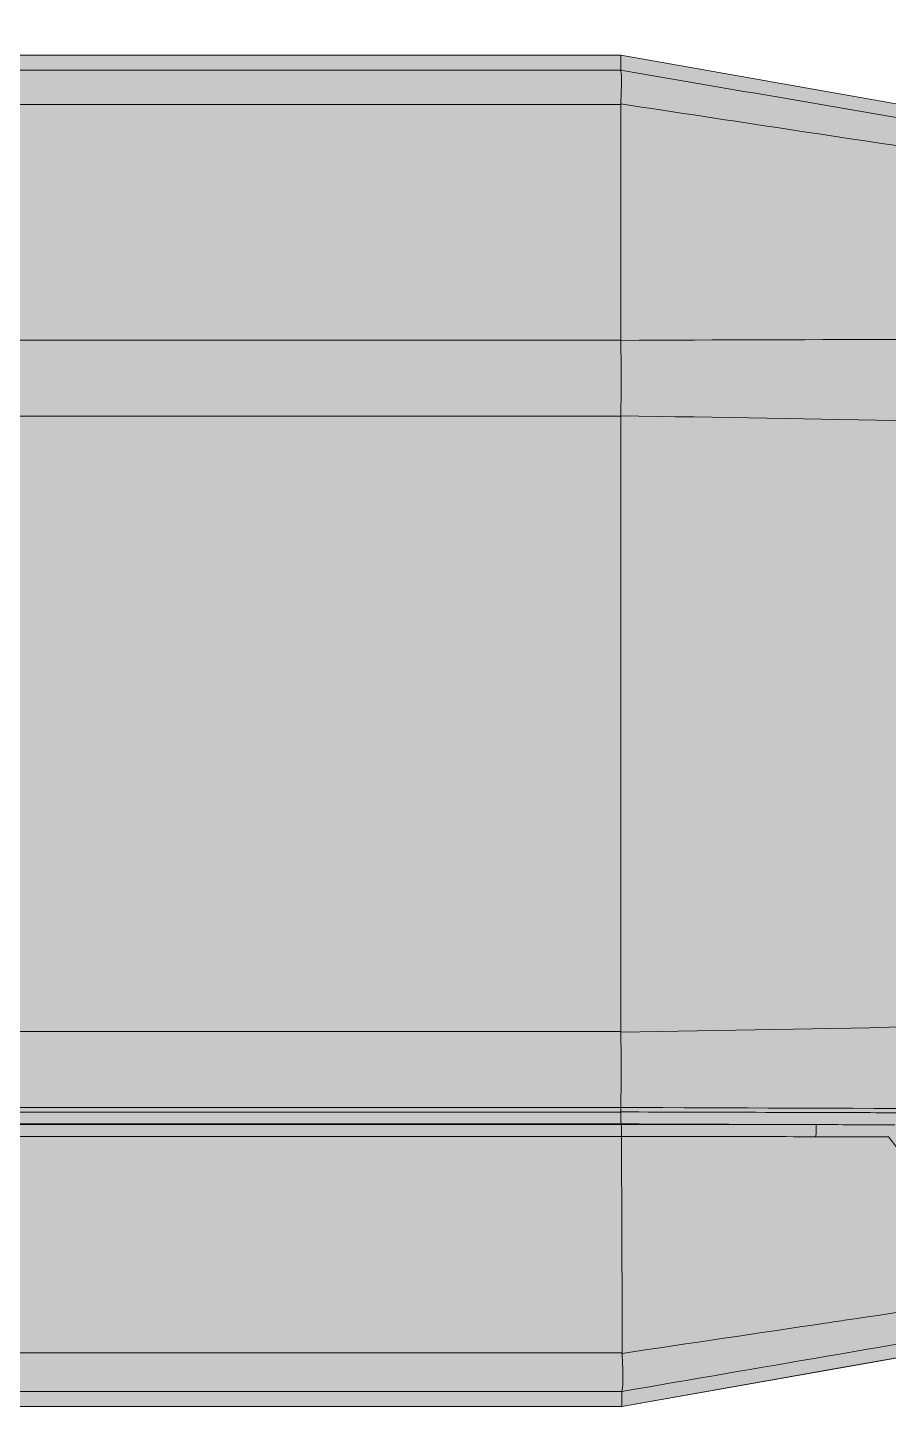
# Model space of a CAD drawing. Header units: millimetres. Extents: x 3.9 to 31.7, y 0.8 to 5.9.
# Drawn here: x 24.65 to 27.85, y 0.8 to 5.94 of the extents above; entities that cross this region are included whole.
import ezdxf

# ---------------------------------------------------------------- set-up
doc = ezdxf.new("R2010")
doc.units = ezdxf.units.MM
doc.layers.add('di', color=7, linetype='Continuous')
doc.layers.add('xian', color=250, linetype='Continuous')

# ---------------------------------------------------------------- blocks, each defined once
blk = doc.blocks.new('CU-AI$CU - AL')
at = {"layer": 'di', "lineweight": 0, "true_color": 0xffffff}
h = blk.add_hatch(color=7, dxfattribs=at)
h.dxf.hatch_style = 1
h.paths.add_polyline_path([(-53.827, -6.61), (-50.392, -6.73), (-50.227, -6.587), (-49.027, -6.587), (-49.027, -6.623), (-49.015, -6.683), (-48.995, -6.719), (-48.965, -6.75), (-48.932, -6.77), (-48.873, -6.783), (-46.1, -6.88), (-45.548, -7.128), (-45.327, -7.679), (-45.327, -8.082), (-45.162, -8.278), (-39.656, -9.249), (-39.329, -9.103), (-35.047, -9.859), (-22.236, -9.859), (-22.225, -9.859), (-22.217, -9.86), (-22.206, -9.862), (-22.198, -9.863), (-22.189, -9.866), (-22.183, -9.868), (-22.178, -9.869), (-22.171, -9.872), (-22.166, -9.875), (-22.159, -9.878), (-22.153, -9.882), (-22.147, -9.886), (-22.141, -9.89), (-22.135, -9.894), (-22.131, -9.899), (-22.125, -9.903), (-22.121, -9.908), (-22.117, -9.912), (-22.113, -9.916), (-22.109, -9.922), (-22.106, -9.925), (-22.104, -9.929), (-22.101, -9.933), (-21.942, -10.185), (-21.919, -10.213), (-21.909, -10.222), (-21.889, -10.239), (-21.876, -10.244), (-21.844, -10.255), (-21.807, -10.259), (-5.714, -10.259), (-5.687, -10.257), (-5.667, -10.252), (-5.645, -10.243), (-5.616, -10.225), (-5.597, -10.208), (-5.58, -10.186), (-5.57, -10.168), (-5.436, -9.885), (-4.567, -9.336), (4.913, -9.336), (5.782, -9.885), (5.916, -10.168), (5.935, -10.198), (5.951, -10.216), (5.975, -10.234), (5.993, -10.245), (6.02, -10.254), (6.06, -10.259), (22.153, -10.259), (22.18, -10.257), (22.195, -10.254), (22.217, -10.246), (22.238, -10.235), (22.26, -10.218), (22.274, -10.204), (22.288, -10.185), (22.446, -9.931), (22.456, -9.92), (22.477, -9.898), (22.498, -9.883), (22.521, -9.871), (22.543, -9.863), (22.563, -9.86), (22.582, -9.859), (35.393, -9.859), (39.675, -9.103), (40.002, -9.249), (45.508, -8.278), (45.673, -8.082), (45.673, -7.679), (45.893, -7.128), (46.446, -6.88), (49.219, -6.78), (49.245, -6.78), (49.269, -6.773), (49.293, -6.762), (49.315, -6.747), (49.335, -6.727), (49.35, -6.706), (49.363, -6.68), (49.37, -6.654), (49.373, -6.629), (49.373, -6.587), (50.573, -6.587), (50.738, -6.73), (54.173, -6.61), (54.173, 6.236), (50.738, 6.356), (50.573, 6.213), (49.373, 6.213), (49.373, 6.26), (49.37, 6.278), (49.366, 6.296), (49.355, 6.321), (49.341, 6.345), (49.328, 6.36), (49.31, 6.376), (49.283, 6.393), (49.263, 6.401), (49.242, 6.406), (49.219, 6.409), (46.446, 6.505), (45.893, 6.754), (45.673, 7.305), (45.673, 7.504), (45.508, 7.7), (41.736, 8.366), (41.614, 8.466), (41.595, 8.515), (41.474, 8.615), (35.41, 9.684), (22.385, 9.684), (22.367, 9.683), (22.356, 9.682), (22.34, 9.678), (22.324, 9.672), (22.314, 9.668), (22.296, 9.657), (22.284, 9.649), (22.273, 9.639), (22.264, 9.63), (22.258, 9.622), (22.199, 9.546), (22.194, 9.539), (22.188, 9.533), (22.181, 9.526), (22.173, 9.519), (22.166, 9.514), (22.159, 9.509), (22.152, 9.505), (22.143, 9.5), (22.136, 9.497), (22.125, 9.493), (22.117, 9.49), (22.108, 9.488), (22.095, 9.486), (22.073, 9.484), (8.362, 9.484), (8.356, 9.484), (8.34, 9.483), (8.327, 9.48), (8.315, 9.477), (8.299, 9.471), (8.282, 9.462), (8.117, 9.366), (8.101, 9.355), (8.092, 9.349), (8.081, 9.338), (8.071, 9.325), (8.064, 9.316), (8.059, 9.307), (7.978, 9.164), (7.629, 8.961), (-7.283, 8.961), (-7.632, 9.164), (-7.713, 9.307), (-7.725, 9.325), (-7.733, 9.336), (-7.74, 9.342), (-7.749, 9.351), (-7.758, 9.358), (-7.771, 9.366), (-7.936, 9.462), (-7.938, 9.464), (-7.946, 9.468), (-7.956, 9.472), (-7.962, 9.475), (-7.973, 9.478), (-7.983, 9.48), (-7.99, 9.482), (-8.001, 9.483), (-8.006, 9.484), (-8.016, 9.484), (-21.727, 9.484), (-21.73, 9.484), (-21.745, 9.485), (-21.755, 9.487), (-21.767, 9.489), (-21.774, 9.491), (-21.783, 9.494), (-21.795, 9.499), (-21.804, 9.504), (-21.814, 9.51), (-21.823, 9.516), (-21.834, 9.525), (-21.84, 9.531), (-21.847, 9.538), (-21.853, 9.546), (-21.912, 9.622), (-21.919, 9.63), (-21.926, 9.638), (-21.935, 9.646), (-21.944, 9.653), (-21.951, 9.658), (-21.96, 9.663), (-21.971, 9.669), (-21.986, 9.675), (-21.997, 9.679), (-22.007, 9.681), (-22.017, 9.683), (-22.026, 9.684), (-22.033, 9.684), (-22.039, 9.684), (-35.064, 9.684), (-41.128, 8.615), (-41.249, 8.515), (-41.268, 8.466), (-41.39, 8.366), (-45.162, 7.7), (-45.327, 7.504), (-45.327, 7.305), (-45.548, 6.754), (-46.087, 6.505), (-46.1, 6.505), (-48.873, 6.409), (-48.886, 6.408), (-48.924, 6.398), (-48.948, 6.387), (-48.982, 6.36), (-48.995, 6.344), (-49.012, 6.317), (-49.022, 6.288), (-49.026, 6.267), (-49.027, 6.249), (-49.027, 6.213), (-50.227, 6.213), (-50.392, 6.356), (-53.827, 6.236)])
at = {"layer": 'di', "color": 18, "lineweight": 0, "true_color": 0x000000}
for points in [[(-41.128, 8.615), (-35.064, 9.684), (-22.039, 9.684)], [(-22.236, -9.859), (-35.047, -9.859), (-39.329, -9.103), (-39.656, -9.249), (-45.162, -8.278), (-45.327, -8.082), (-45.327, -7.679), (-45.548, -7.128), (-46.1, -6.88), (-48.873, -6.783), (-48.932, -6.77), (-48.965, -6.75), (-48.995, -6.719), (-49.015, -6.683), (-49.027, -6.623), (-49.027, -6.587), (-50.227, -6.587), (-50.392, -6.73), (-53.827, -6.61), (-53.827, 6.236)]]:
    blk.add_lwpolyline(points, dxfattribs=at)
at = {"layer": 'xian', "color": 18, "lineweight": 0, "true_color": 0x000000}
for p, q in [((-35.064, 9.684), (-22.039, 9.684)), ((-35.064, 9.468), (-22.141, 9.468)), ((-8.054, 8.909), (-35.068, 8.909)), ((-35.061, 5.795), (-35.061, 5.779)), ((-35.061, 5.779), (35.407, 5.779)), ((-35.061, 5.779), (-35.061, 5.779)), ((-35.054, 5.605), (-35.054, 5.606)), ((35.4, 5.605), (-35.054, 5.605)), ((-35.054, 5.605), (-35.053, 5.599)), ((-35.053, 5.598), (-35.053, 5.599)), ((-35.053, 5.599), (35.399, 5.599)), ((35.393, 5.426), (-35.047, 5.426)), ((-35.047, 5.425), (-35.047, 5.363)), ((-35.047, 5.363), (35.393, 5.363)), ((-35.047, 4.262), (-35.047, -4.637)), ((35.393, 4.262), (-35.047, 4.262)), ((-35.047, -4.637), (-19.56, -4.637)), ((-20.222, -5.738), (-35.047, -5.738)), ((-35.047, -9.146), (-35.047, -5.738)), ((-39.329, -9.103), (-35.047, -9.859)), ((-35.047, -9.146), (-21.839, -9.146)), ((-35.047, -9.643), (-35.047, -9.642)), ((-22.134, -9.643), (-35.047, -9.643)), ((-35.047, -9.643), (-35.047, -9.859)), ((-22.236, -9.859), (-35.047, -9.859))]:
    blk.add_line(p, q, dxfattribs=at)
at = {"layer": 'xian', "color": 18, "lineweight": 0, "true_color": 0x000000, "flags": 128}
for points in [[(-41.128, 8.615), (-38.133, 9.143), (-35.064, 9.684)], [(-35.064, 9.468), (-35.064, 9.576), (-35.064, 9.684)], [(-35.068, 8.909), (-35.067, 8.294), (-35.064, 7.205), (-35.061, 5.795)]]:
    blk.add_lwpolyline(points, dxfattribs=at)
at = {"layer": 'xian', "color": 18, "lineweight": 0, "true_color": 0x000000}
blk.add_arc((-37.176, 5.668), 0.699, 170.4944, 184.886, dxfattribs=at)
for centre, start_param, end_param in [((-44.589, 4.262), 0, 0.004639), ((-44.589, -4.637), 6.278547, 6.283185)]:
    blk.add_ellipse(centre, major_axis=(9.542, 0), ratio=0.167678, start_param=start_param, end_param=end_param, dxfattribs=at)
for points in [[(-40.997, 8.448), (-39.018, 8.789), (-37.041, 9.129), (-35.065, 9.467)], [(-35.065, 9.467), (-35.065, 9.468), (-35.064, 9.468), (-35.064, 9.468)], [(-35.068, 8.909), (-35.068, 8.912), (-35.068, 8.915), (-35.068, 8.918)], [(-40.688, 8.082), (-40.118, 7.342), (-39.528, 6.576), (-38.918, 5.785)], [(-35.054, 5.606), (-35.06, 5.663), (-35.06, 5.733), (-35.061, 5.779)], [(-35.047, 5.426), (-35.048, 5.471), (-35.048, 5.541), (-35.053, 5.598)], [(-35.047, 5.426), (-35.047, 5.426), (-35.047, 5.425), (-35.047, 5.425)], [(-35.047, 5.36), (-38.307, 5.374), (-41.565, 5.384), (-44.816, 5.375)], [(-35.047, 5.36), (-35.047, 5.361), (-35.047, 5.362), (-35.047, 5.363)], [(-43.928, 4.091), (-40.968, 4.164), (-38.007, 4.222), (-35.047, 4.27)], [(-43.498, -4.476), (-40.681, -4.544), (-37.864, -4.599), (-35.047, -4.644)], [(-35.047, -5.735), (-37.883, -5.747), (-40.718, -5.755), (-43.548, -5.752)], [(-35.047, -5.738), (-35.047, -5.737), (-35.047, -5.736), (-35.047, -5.735)], [(-39.873, -8.424), (-38.263, -8.667), (-36.655, -8.911), (-35.047, -9.155)], [(-39.504, -8.877), (-38.018, -9.133), (-36.532, -9.388), (-35.047, -9.642)], [(-35.047, -9.155), (-35.047, -9.152), (-35.047, -9.149), (-35.047, -9.146)]]:
    blk.add_open_spline(points, degree=3, dxfattribs=at)
for points, knots in [([(-35.068, 8.918), (-35.072, 9), (-35.075, 9.072), (-35.078, 9.202), (-35.079, 9.258), (-35.077, 9.399), (-35.072, 9.454), (-35.065, 9.467)], [0, 0, 0, 0, 0.25, 0.25, 0.5, 0.5, 1, 1, 1, 1]), ([(-35.068, 8.918), (-36.047, 8.772), (-37.026, 8.626), (-38.005, 8.48), (-38.11, 8.465), (-38.215, 8.449), (-38.32, 8.433), (-39.109, 8.316), (-39.898, 8.199), (-40.688, 8.082)], [0, 0, 0, 0, 0.003753137, 0.003753137, 0.003753137, 0.004156574, 0.004156574, 0.004156574, 0.007181168, 0.007181168, 0.007181168, 0.007181168]), ([(-38.918, 5.785), (-38.776, 5.785), (-38.634, 5.784), (-38.493, 5.784), (-38.283, 5.784), (-38.074, 5.784), (-37.865, 5.783)], [0, 0, 0, 0, 0.000541987, 0.000541987, 0.000541987, 0.001342194, 0.001342194, 0.001342194, 0.001342194]), ([(-37.872, 5.608), (-38.081, 5.609), (-38.291, 5.609), (-38.5, 5.61), (-38.669, 5.61), (-38.839, 5.611), (-39.008, 5.611)], [0, 0, 0, 0, 0.000800255, 0.000800255, 0.000800255, 0.001447917, 0.001447917, 0.001447917, 0.001447917]), ([(-37.872, 5.608), (-37.827, 5.608), (-37.782, 5.608), (-37.737, 5.608), (-37.534, 5.607), (-37.331, 5.606), (-37.129, 5.606), (-36.437, 5.603), (-35.745, 5.601), (-35.053, 5.598)], [0.001519467, 0.001519467, 0.001519467, 0.001519467, 0.001691885, 0.001691885, 0.001691885, 0.002466038, 0.002466038, 0.002466038, 0.005107544, 0.005107544, 0.005107544, 0.005107544]), ([(-35.054, 5.606), (-35.155, 5.606), (-35.256, 5.606), (-35.358, 5.606), (-35.708, 5.607), (-36.058, 5.607), (-36.409, 5.607), (-36.612, 5.607), (-36.814, 5.607), (-37.017, 5.608), (-37.302, 5.608), (-37.587, 5.608), (-37.872, 5.608)], [0.000000013, 0.000000013, 0.000000013, 0.000000013, 0.000386506, 0.000386506, 0.000386506, 0.001724638, 0.001724638, 0.001724638, 0.002499246, 0.002499246, 0.002499246, 0.003588194, 0.003588194, 0.003588194, 0.003588194]), ([(-37.865, 5.783), (-37.58, 5.783), (-37.295, 5.782), (-37.01, 5.782), (-36.808, 5.782), (-36.605, 5.781), (-36.403, 5.781), (-35.955, 5.78), (-35.508, 5.78), (-35.061, 5.779)], [0.00134221, 0.00134221, 0.00134221, 0.00134221, 0.002431097, 0.002431097, 0.002431097, 0.003205665, 0.003205665, 0.003205665, 0.004914589, 0.004914589, 0.004914589, 0.004914589]), ([(-35.047, 5.425), (-35.743, 5.427), (-36.44, 5.429), (-37.136, 5.431), (-37.339, 5.432), (-37.542, 5.432), (-37.744, 5.433), (-38.188, 5.434), (-38.63, 5.435), (-39.073, 5.437), (-39.082, 5.437), (-39.091, 5.437), (-39.1, 5.437)], [0, 0, 0, 0, 0.002658156, 0.002658156, 0.002658156, 0.003432388, 0.003432388, 0.003432388, 0.005124457, 0.005124457, 0.005124457, 0.00515807, 0.00515807, 0.00515807, 0.00515807]), ([(-35.047, 5.36), (-35.051, 5.213), (-35.054, 5.045), (-35.055, 4.668), (-35.053, 4.473), (-35.047, 4.27)], [0, 0, 0, 0, 0.5, 0.5, 1, 1, 1, 1]), ([(-35.047, -4.644), (-35.053, -4.847), (-35.055, -5.042), (-35.054, -5.418), (-35.051, -5.588), (-35.047, -5.735)], [0, 0, 0, 0, 0.5, 0.5, 1, 1, 1, 1]), ([(-35.047, -9.155), (-35.055, -9.3), (-35.058, -9.415), (-35.057, -9.583), (-35.053, -9.631), (-35.047, -9.642)], [0, 0, 0, 0, 0.5, 0.5, 1, 1, 1, 1])]:
    blk.add_open_spline(points, degree=3, knots=knots, dxfattribs=at)
blk = doc.blocks.new('CU-AI')
at = {"xscale": 0.2575510235454518, "yscale": 0.2575510235454518, "zscale": 0.2575510235454518, "rotation": 180}
blk.add_blockref('CU-AI$CU - AL', (17.8286, 3.2961), dxfattribs=at)

msp = doc.modelspace()

# ---------------------------------------------------------------- block references
msp.add_blockref('CU-AI', (0, 0))

doc.saveas('drawing.dxf')
